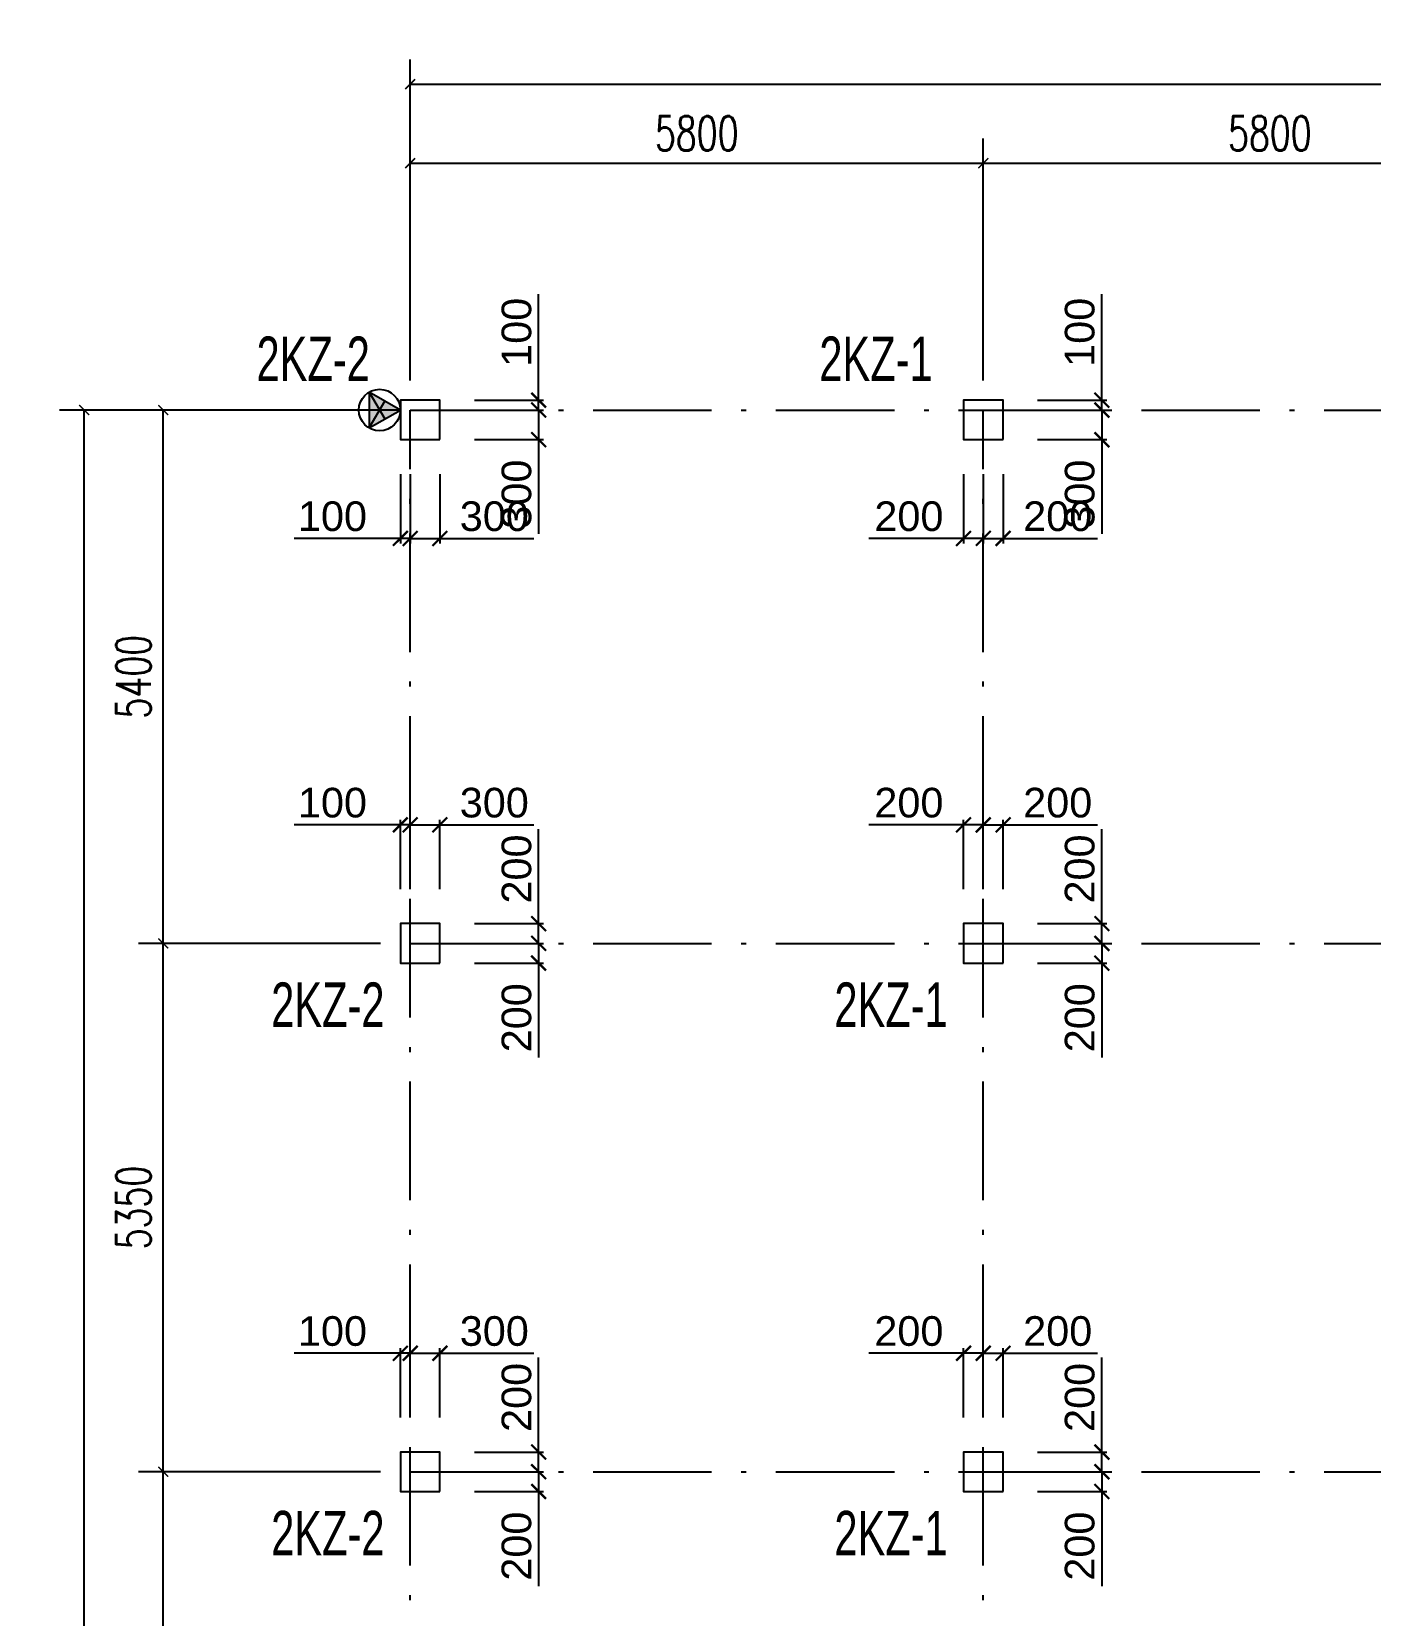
# Model space of a CAD drawing. Header units: millimetres. Extents: x -3831 to 465700, y 39900 to 106100.
# Drawn here: x -3831 to 9717, y 89096 to 105131 of the extents above; entities that cross this region are included whole.
import ezdxf

# ---------------------------------------------------------------- set-up
doc = ezdxf.new("R2010")
doc.units = ezdxf.units.MM
doc.linetypes.add('线型2', pattern=[1850, 1200, -300, 50, -300])
for name, color, linetype in [('AXIS', 3, 'Continuous'), ('column_dim', 90, 'Continuous'), ('DOTE', 10, '线型2'), ('沉降观测点', 1, 'Continuous')]:
    doc.layers.add(name, color=color, linetype=linetype)
doc.layers.add('S_Cl', color=2, linetype='Continuous', lineweight=25)
doc.layers.add('S_ColumFocus', color=2, linetype='Continuous', lineweight=9)
doc.styles.add('_TCH_DIM_T3', font='SIMPLEX', dxfattribs={"width": 0.705882, "bigfont": 'GBCBIG'})
doc.styles.get("Standard").update_dxf_attribs({"font": 'arial.ttf'})
doc.styles.add('xxxx', font='RIF.ttf')
doc.dimstyles.new('_TCH_ARCH&&100', dxfattribs={"dimtxt": 297.5, "dimasz": 100, "dimexe": 250, "dimexo": 300, "dimgap": 126.25, "dimtad": 1, "dimdec": 0, "dimzin": 0, "dimdsep": 46, "dimtxsty": '_TCH_DIM_T3', "dimblk": 'ARCHTICK', "dimcen": 0.09, "dimclrt": 7, "dimazin": 2, "dimtfac": 1, "dimtdec": 0, "dimtix": 1, "dimtmove": 2, "dimatfit": 3, "dimfxl": 100, "dimtolj": 1, "dimtzin": 0, "dimarcsym": 0})
doc.dimstyles.new('ISO-25', dxfattribs={"dimtxt": 2.5, "dimasz": 2.5, "dimexe": 1.25, "dimexo": 0.625, "dimtad": 1, "dimtxsty": 'Standard', "dimcen": 2.5, "dimadec": 0, "dimazin": 0, "dimtfac": 1, "dimtmove": 0, "dimatfit": 3, "dimfxl": 1, "dimarcsym": 0})

# ---------------------------------------------------------------- blocks, each defined once
blk = doc.blocks.new('_ArchTick')
at = {"color": 0, "linetype": 'ByBlock', "const_width": 0.15}
blk.add_lwpolyline([(-0.5, -0.5), (0.5, 0.5)], dxfattribs=at)
blk = doc.blocks.new('*D1602')
at = {"layer": 'column_dim', "color": 0, "lineweight": -2, "transparency": 16777216}
for p, q in [((6350, 101300), (7050, 101300)), ((7000, 101300), (7000, 101000)), ((6350, 101000), (7050, 101000)), ((7000, 101000), (7000, 100048))]:
    blk.add_line(p, q, dxfattribs=at)
at = {"layer": 'Defpoints', "color": 0, "transparency": 16777216}
for p in [(6000, 101300), (7000, 101300), (6000, 101000)]:
    blk.add_point(p, dxfattribs=at)
at = {"layer": 'column_dim', "color": 0, "lineweight": -2, "transparency": 16777216, "xscale": 150, "yscale": 150, "zscale": 150}
for p, rotation in [((7000, 101300), 90), ((7000, 101000), 270)]:
    blk.add_blockref('_ArchTick', p, dxfattribs=dict(at, rotation=rotation))
at = {"layer": 'column_dim', "color": 7, "transparency": 16777216, "insert": (6777, 100449), "char_height": 300, "attachment_point": 5, "rotation": 90}
blk.add_mtext('300', dxfattribs=at)
blk = doc.blocks.new('*D1603')
at = {"layer": 'column_dim', "color": 0, "lineweight": -2, "transparency": 16777216}
for p, q in [((7000, 101400), (7000, 102474)), ((6350, 101400), (7050, 101400)), ((7000, 101300), (7000, 101400)), ((6350, 101300), (7050, 101300)), ((7000, 101300), (7000, 101150))]:
    blk.add_line(p, q, dxfattribs=at)
at = {"layer": 'Defpoints', "color": 0, "transparency": 16777216}
for p in [(6000, 101400), (6000, 101300), (7000, 101300)]:
    blk.add_point(p, dxfattribs=at)
at = {"layer": 'column_dim', "color": 0, "lineweight": -2, "transparency": 16777216, "xscale": 150, "yscale": 150, "zscale": 150}
for p, rotation in [((7000, 101400), 270), ((7000, 101300), 90)]:
    blk.add_blockref('_ArchTick', p, dxfattribs=dict(at, rotation=rotation))
at = {"layer": 'column_dim', "color": 7, "transparency": 16777216, "insert": (6777, 102087), "char_height": 300, "attachment_point": 5, "rotation": 90}
blk.add_mtext('100', dxfattribs=at)
blk = doc.blocks.new('*D1604')
at = {"layer": 'column_dim', "color": 0, "lineweight": -2, "transparency": 16777216}
for p, q in [((5600, 100650), (5600, 99950)), ((5800, 100650), (5800, 99950)), ((5600, 100000), (4643, 100000)), ((5800, 100000), (5600, 100000))]:
    blk.add_line(p, q, dxfattribs=at)
at = {"layer": 'Defpoints', "color": 0, "transparency": 16777216}
for p in [(5600, 101000), (5800, 101000), (5800, 100000)]:
    blk.add_point(p, dxfattribs=at)
at = {"layer": 'column_dim', "color": 0, "lineweight": -2, "transparency": 16777216, "xscale": 150, "yscale": 150, "zscale": 150, "rotation": 180}
blk.add_blockref('_ArchTick', (5600, 100000), dxfattribs=at)
at = {"layer": 'column_dim', "color": 0, "lineweight": -2, "transparency": 16777216, "xscale": 150, "yscale": 150, "zscale": 150}
blk.add_blockref('_ArchTick', (5800, 100000), dxfattribs=at)
at = {"layer": 'column_dim', "color": 7, "transparency": 16777216, "insert": (5047, 100223), "char_height": 300, "attachment_point": 5}
blk.add_mtext('200', dxfattribs=at)
blk = doc.blocks.new('*D1605')
at = {"layer": 'column_dim', "color": 0, "lineweight": -2, "transparency": 16777216}
for p, q in [((5800, 100650), (5800, 99950)), ((6000, 100650), (6000, 99950)), ((5800, 100000), (6000, 100000)), ((6000, 100000), (6957, 100000))]:
    blk.add_line(p, q, dxfattribs=at)
at = {"layer": 'Defpoints', "color": 0, "transparency": 16777216}
for p in [(5800, 101000), (6000, 101000), (5800, 100000)]:
    blk.add_point(p, dxfattribs=at)
at = {"layer": 'column_dim', "color": 0, "lineweight": -2, "transparency": 16777216, "xscale": 150, "yscale": 150, "zscale": 150, "rotation": 180}
blk.add_blockref('_ArchTick', (5800, 100000), dxfattribs=at)
at = {"layer": 'column_dim', "color": 0, "lineweight": -2, "transparency": 16777216, "xscale": 150, "yscale": 150, "zscale": 150}
blk.add_blockref('_ArchTick', (6000, 100000), dxfattribs=at)
at = {"layer": 'column_dim', "color": 7, "transparency": 16777216, "insert": (6553, 100223), "char_height": 300, "attachment_point": 5}
blk.add_mtext('200', dxfattribs=at)
blk = doc.blocks.new('*D1606')
at = {"layer": 'column_dim', "color": 0, "lineweight": -2, "transparency": 16777216}
for p, q in [((6350, 95900), (7050, 95900)), ((7000, 95900), (7000, 95700)), ((6350, 95700), (7050, 95700)), ((7000, 95700), (7000, 94743))]:
    blk.add_line(p, q, dxfattribs=at)
at = {"layer": 'Defpoints', "color": 0, "transparency": 16777216}
for p in [(6000, 95900), (7000, 95900), (6000, 95700)]:
    blk.add_point(p, dxfattribs=at)
at = {"layer": 'column_dim', "color": 0, "lineweight": -2, "transparency": 16777216, "xscale": 150, "yscale": 150, "zscale": 150}
for p, rotation in [((7000, 95900), 90), ((7000, 95700), 270)]:
    blk.add_blockref('_ArchTick', p, dxfattribs=dict(at, rotation=rotation))
at = {"layer": 'column_dim', "color": 7, "transparency": 16777216, "insert": (6777, 95147), "char_height": 300, "attachment_point": 5, "rotation": 90}
blk.add_mtext('200', dxfattribs=at)
blk = doc.blocks.new('*D1607')
at = {"layer": 'column_dim', "color": 0, "lineweight": -2, "transparency": 16777216}
for p, q in [((7000, 96100), (7000, 97057)), ((6350, 96100), (7050, 96100)), ((7000, 95900), (7000, 96100)), ((6350, 95900), (7050, 95900))]:
    blk.add_line(p, q, dxfattribs=at)
at = {"layer": 'Defpoints', "color": 0, "transparency": 16777216}
for p in [(6000, 96100), (6000, 95900), (7000, 95900)]:
    blk.add_point(p, dxfattribs=at)
at = {"layer": 'column_dim', "color": 0, "lineweight": -2, "transparency": 16777216, "xscale": 150, "yscale": 150, "zscale": 150}
for p, rotation in [((7000, 96100), 90), ((7000, 95900), 270)]:
    blk.add_blockref('_ArchTick', p, dxfattribs=dict(at, rotation=rotation))
at = {"layer": 'column_dim', "color": 7, "transparency": 16777216, "insert": (6777, 96653), "char_height": 300, "attachment_point": 5, "rotation": 90}
blk.add_mtext('200', dxfattribs=at)
blk = doc.blocks.new('*D1608')
at = {"layer": 'column_dim', "color": 0, "lineweight": -2, "transparency": 16777216}
for p, q in [((5800, 96450), (5800, 97150)), ((5800, 97100), (6000, 97100)), ((6000, 96450), (6000, 97150)), ((6000, 97100), (6957, 97100))]:
    blk.add_line(p, q, dxfattribs=at)
at = {"layer": 'Defpoints', "color": 0, "transparency": 16777216}
for p in [(5800, 97100), (5800, 96100), (6000, 96100)]:
    blk.add_point(p, dxfattribs=at)
at = {"layer": 'column_dim', "color": 0, "lineweight": -2, "transparency": 16777216, "xscale": 150, "yscale": 150, "zscale": 150, "rotation": 180}
blk.add_blockref('_ArchTick', (5800, 97100), dxfattribs=at)
at = {"layer": 'column_dim', "color": 0, "lineweight": -2, "transparency": 16777216, "xscale": 150, "yscale": 150, "zscale": 150}
blk.add_blockref('_ArchTick', (6000, 97100), dxfattribs=at)
at = {"layer": 'column_dim', "color": 7, "transparency": 16777216, "insert": (6553, 97323), "char_height": 300, "attachment_point": 5}
blk.add_mtext('200', dxfattribs=at)
blk = doc.blocks.new('*D1609')
at = {"layer": 'column_dim', "color": 0, "lineweight": -2, "transparency": 16777216}
for p, q in [((5600, 97100), (4643, 97100)), ((5600, 96450), (5600, 97150)), ((5800, 97100), (5600, 97100)), ((5800, 96450), (5800, 97150))]:
    blk.add_line(p, q, dxfattribs=at)
at = {"layer": 'Defpoints', "color": 0, "transparency": 16777216}
for p in [(5800, 97100), (5600, 96100), (5800, 96100)]:
    blk.add_point(p, dxfattribs=at)
at = {"layer": 'column_dim', "color": 0, "lineweight": -2, "transparency": 16777216, "xscale": 150, "yscale": 150, "zscale": 150, "rotation": 180}
blk.add_blockref('_ArchTick', (5600, 97100), dxfattribs=at)
at = {"layer": 'column_dim', "color": 0, "lineweight": -2, "transparency": 16777216, "xscale": 150, "yscale": 150, "zscale": 150}
blk.add_blockref('_ArchTick', (5800, 97100), dxfattribs=at)
at = {"layer": 'column_dim', "color": 7, "transparency": 16777216, "insert": (5047, 97323), "char_height": 300, "attachment_point": 5}
blk.add_mtext('200', dxfattribs=at)
blk = doc.blocks.new('*D1610')
at = {"layer": 'column_dim', "color": 0, "lineweight": -2, "transparency": 16777216}
for p, q in [((6350, 90550), (7050, 90550)), ((7000, 90550), (7000, 90350)), ((6350, 90350), (7050, 90350)), ((7000, 90350), (7000, 89393))]:
    blk.add_line(p, q, dxfattribs=at)
at = {"layer": 'Defpoints', "color": 0, "transparency": 16777216}
for p in [(6000, 90550), (7000, 90550), (6000, 90350)]:
    blk.add_point(p, dxfattribs=at)
at = {"layer": 'column_dim', "color": 0, "lineweight": -2, "transparency": 16777216, "xscale": 150, "yscale": 150, "zscale": 150}
for p, rotation in [((7000, 90550), 90), ((7000, 90350), 270)]:
    blk.add_blockref('_ArchTick', p, dxfattribs=dict(at, rotation=rotation))
at = {"layer": 'column_dim', "color": 7, "transparency": 16777216, "insert": (6777, 89797), "char_height": 300, "attachment_point": 5, "rotation": 90}
blk.add_mtext('200', dxfattribs=at)
blk = doc.blocks.new('*D1611')
at = {"layer": 'column_dim', "color": 0, "lineweight": -2, "transparency": 16777216}
for p, q in [((7000, 90750), (7000, 91707)), ((6350, 90750), (7050, 90750)), ((7000, 90550), (7000, 90750)), ((6350, 90550), (7050, 90550))]:
    blk.add_line(p, q, dxfattribs=at)
at = {"layer": 'Defpoints', "color": 0, "transparency": 16777216}
for p in [(6000, 90750), (6000, 90550), (7000, 90550)]:
    blk.add_point(p, dxfattribs=at)
at = {"layer": 'column_dim', "color": 0, "lineweight": -2, "transparency": 16777216, "xscale": 150, "yscale": 150, "zscale": 150}
for p, rotation in [((7000, 90750), 90), ((7000, 90550), 270)]:
    blk.add_blockref('_ArchTick', p, dxfattribs=dict(at, rotation=rotation))
at = {"layer": 'column_dim', "color": 7, "transparency": 16777216, "insert": (6777, 91303), "char_height": 300, "attachment_point": 5, "rotation": 90}
blk.add_mtext('200', dxfattribs=at)
blk = doc.blocks.new('*D1612')
at = {"layer": 'column_dim', "color": 0, "lineweight": -2, "transparency": 16777216}
for p, q in [((5800, 91100), (5800, 91800)), ((5800, 91750), (6000, 91750)), ((6000, 91100), (6000, 91800)), ((6000, 91750), (6957, 91750))]:
    blk.add_line(p, q, dxfattribs=at)
at = {"layer": 'Defpoints', "color": 0, "transparency": 16777216}
for p in [(5800, 91750), (5800, 90750), (6000, 90750)]:
    blk.add_point(p, dxfattribs=at)
at = {"layer": 'column_dim', "color": 0, "lineweight": -2, "transparency": 16777216, "xscale": 150, "yscale": 150, "zscale": 150, "rotation": 180}
blk.add_blockref('_ArchTick', (5800, 91750), dxfattribs=at)
at = {"layer": 'column_dim', "color": 0, "lineweight": -2, "transparency": 16777216, "xscale": 150, "yscale": 150, "zscale": 150}
blk.add_blockref('_ArchTick', (6000, 91750), dxfattribs=at)
at = {"layer": 'column_dim', "color": 7, "transparency": 16777216, "insert": (6553, 91973), "char_height": 300, "attachment_point": 5}
blk.add_mtext('200', dxfattribs=at)
blk = doc.blocks.new('*D1613')
at = {"layer": 'column_dim', "color": 0, "lineweight": -2, "transparency": 16777216}
for p, q in [((5600, 91750), (4643, 91750)), ((5600, 91100), (5600, 91800)), ((5800, 91750), (5600, 91750)), ((5800, 91100), (5800, 91800))]:
    blk.add_line(p, q, dxfattribs=at)
at = {"layer": 'Defpoints', "color": 0, "transparency": 16777216}
for p in [(5800, 91750), (5600, 90750), (5800, 90750)]:
    blk.add_point(p, dxfattribs=at)
at = {"layer": 'column_dim', "color": 0, "lineweight": -2, "transparency": 16777216, "xscale": 150, "yscale": 150, "zscale": 150, "rotation": 180}
blk.add_blockref('_ArchTick', (5600, 91750), dxfattribs=at)
at = {"layer": 'column_dim', "color": 0, "lineweight": -2, "transparency": 16777216, "xscale": 150, "yscale": 150, "zscale": 150}
blk.add_blockref('_ArchTick', (5800, 91750), dxfattribs=at)
at = {"layer": 'column_dim', "color": 7, "transparency": 16777216, "insert": (5047, 91973), "char_height": 300, "attachment_point": 5}
blk.add_mtext('200', dxfattribs=at)
blk = doc.blocks.new('*D1634')
at = {"layer": 'column_dim', "color": 0, "lineweight": -2, "transparency": 16777216}
for p, q in [((650, 101300), (1350, 101300)), ((1300, 101300), (1300, 101000)), ((650, 101000), (1350, 101000)), ((1300, 101000), (1300, 100048))]:
    blk.add_line(p, q, dxfattribs=at)
at = {"layer": 'Defpoints', "color": 0, "transparency": 16777216}
for p in [(300, 101300), (1300, 101300), (300, 101000)]:
    blk.add_point(p, dxfattribs=at)
at = {"layer": 'column_dim', "color": 0, "lineweight": -2, "transparency": 16777216, "xscale": 150, "yscale": 150, "zscale": 150}
for p, rotation in [((1300, 101300), 90), ((1300, 101000), 270)]:
    blk.add_blockref('_ArchTick', p, dxfattribs=dict(at, rotation=rotation))
at = {"layer": 'column_dim', "color": 7, "transparency": 16777216, "insert": (1077, 100449), "char_height": 300, "attachment_point": 5, "rotation": 90}
blk.add_mtext('300', dxfattribs=at)
blk = doc.blocks.new('*D1635')
at = {"layer": 'column_dim', "color": 0, "lineweight": -2, "transparency": 16777216}
for p, q in [((1300, 101400), (1300, 102474)), ((650, 101400), (1350, 101400)), ((1300, 101300), (1300, 101400)), ((650, 101300), (1350, 101300)), ((1300, 101300), (1300, 101150))]:
    blk.add_line(p, q, dxfattribs=at)
at = {"layer": 'Defpoints', "color": 0, "transparency": 16777216}
for p in [(300, 101400), (300, 101300), (1300, 101300)]:
    blk.add_point(p, dxfattribs=at)
at = {"layer": 'column_dim', "color": 0, "lineweight": -2, "transparency": 16777216, "xscale": 150, "yscale": 150, "zscale": 150}
for p, rotation in [((1300, 101400), 270), ((1300, 101300), 90)]:
    blk.add_blockref('_ArchTick', p, dxfattribs=dict(at, rotation=rotation))
at = {"layer": 'column_dim', "color": 7, "transparency": 16777216, "insert": (1077, 102087), "char_height": 300, "attachment_point": 5, "rotation": 90}
blk.add_mtext('100', dxfattribs=at)
blk = doc.blocks.new('*D1636')
at = {"layer": 'column_dim', "color": 0, "lineweight": -2, "transparency": 16777216}
for p, q in [((-100, 100650), (-100, 99950)), ((0, 100650), (0, 99950)), ((-100, 100000), (-1174, 100000)), ((0, 100000), (-100, 100000)), ((0, 100000), (150, 100000))]:
    blk.add_line(p, q, dxfattribs=at)
at = {"layer": 'Defpoints', "color": 0, "transparency": 16777216}
for p in [(-100, 101000), (0, 101000), (0, 100000)]:
    blk.add_point(p, dxfattribs=at)
at = {"layer": 'column_dim', "color": 0, "lineweight": -2, "transparency": 16777216, "xscale": 150, "yscale": 150, "zscale": 150}
blk.add_blockref('_ArchTick', (-100, 100000), dxfattribs=at)
at = {"layer": 'column_dim', "color": 0, "lineweight": -2, "transparency": 16777216, "xscale": 150, "yscale": 150, "zscale": 150, "rotation": 180}
blk.add_blockref('_ArchTick', (0, 100000), dxfattribs=at)
at = {"layer": 'column_dim', "color": 7, "transparency": 16777216, "insert": (-787, 100223), "char_height": 300, "attachment_point": 5}
blk.add_mtext('100', dxfattribs=at)
blk = doc.blocks.new('*D1637')
at = {"layer": 'column_dim', "color": 0, "lineweight": -2, "transparency": 16777216}
for p, q in [((0, 100650), (0, 99950)), ((300, 100650), (300, 99950)), ((0, 100000), (300, 100000)), ((300, 100000), (1252, 100000))]:
    blk.add_line(p, q, dxfattribs=at)
at = {"layer": 'Defpoints', "color": 0, "transparency": 16777216}
for p in [(0, 101000), (300, 101000), (0, 100000)]:
    blk.add_point(p, dxfattribs=at)
at = {"layer": 'column_dim', "color": 0, "lineweight": -2, "transparency": 16777216, "xscale": 150, "yscale": 150, "zscale": 150, "rotation": 180}
blk.add_blockref('_ArchTick', (0, 100000), dxfattribs=at)
at = {"layer": 'column_dim', "color": 0, "lineweight": -2, "transparency": 16777216, "xscale": 150, "yscale": 150, "zscale": 150}
blk.add_blockref('_ArchTick', (300, 100000), dxfattribs=at)
at = {"layer": 'column_dim', "color": 7, "transparency": 16777216, "insert": (851, 100223), "char_height": 300, "attachment_point": 5}
blk.add_mtext('300', dxfattribs=at)
blk = doc.blocks.new('*D1638')
at = {"layer": 'column_dim', "color": 0, "lineweight": -2, "transparency": 16777216}
for p, q in [((650, 95900), (1350, 95900)), ((1300, 95900), (1300, 95700)), ((650, 95700), (1350, 95700)), ((1300, 95700), (1300, 94743))]:
    blk.add_line(p, q, dxfattribs=at)
at = {"layer": 'Defpoints', "color": 0, "transparency": 16777216}
for p in [(300, 95900), (1300, 95900), (300, 95700)]:
    blk.add_point(p, dxfattribs=at)
at = {"layer": 'column_dim', "color": 0, "lineweight": -2, "transparency": 16777216, "xscale": 150, "yscale": 150, "zscale": 150}
for p, rotation in [((1300, 95900), 90), ((1300, 95700), 270)]:
    blk.add_blockref('_ArchTick', p, dxfattribs=dict(at, rotation=rotation))
at = {"layer": 'column_dim', "color": 7, "transparency": 16777216, "insert": (1077, 95147), "char_height": 300, "attachment_point": 5, "rotation": 90}
blk.add_mtext('200', dxfattribs=at)
blk = doc.blocks.new('*D1639')
at = {"layer": 'column_dim', "color": 0, "lineweight": -2, "transparency": 16777216}
for p, q in [((1300, 96100), (1300, 97057)), ((650, 96100), (1350, 96100)), ((1300, 95900), (1300, 96100)), ((650, 95900), (1350, 95900))]:
    blk.add_line(p, q, dxfattribs=at)
at = {"layer": 'Defpoints', "color": 0, "transparency": 16777216}
for p in [(300, 96100), (300, 95900), (1300, 95900)]:
    blk.add_point(p, dxfattribs=at)
at = {"layer": 'column_dim', "color": 0, "lineweight": -2, "transparency": 16777216, "xscale": 150, "yscale": 150, "zscale": 150}
for p, rotation in [((1300, 96100), 90), ((1300, 95900), 270)]:
    blk.add_blockref('_ArchTick', p, dxfattribs=dict(at, rotation=rotation))
at = {"layer": 'column_dim', "color": 7, "transparency": 16777216, "insert": (1077, 96653), "char_height": 300, "attachment_point": 5, "rotation": 90}
blk.add_mtext('200', dxfattribs=at)
blk = doc.blocks.new('*D1640')
at = {"layer": 'column_dim', "color": 0, "lineweight": -2, "transparency": 16777216}
for p, q in [((0, 96450), (0, 97150)), ((0, 97100), (300, 97100)), ((300, 96450), (300, 97150)), ((300, 97100), (1252, 97100))]:
    blk.add_line(p, q, dxfattribs=at)
at = {"layer": 'Defpoints', "color": 0, "transparency": 16777216}
for p in [(0, 97100), (0, 96100), (300, 96100)]:
    blk.add_point(p, dxfattribs=at)
at = {"layer": 'column_dim', "color": 0, "lineweight": -2, "transparency": 16777216, "xscale": 150, "yscale": 150, "zscale": 150, "rotation": 180}
blk.add_blockref('_ArchTick', (0, 97100), dxfattribs=at)
at = {"layer": 'column_dim', "color": 0, "lineweight": -2, "transparency": 16777216, "xscale": 150, "yscale": 150, "zscale": 150}
blk.add_blockref('_ArchTick', (300, 97100), dxfattribs=at)
at = {"layer": 'column_dim', "color": 7, "transparency": 16777216, "insert": (851, 97323), "char_height": 300, "attachment_point": 5}
blk.add_mtext('300', dxfattribs=at)
blk = doc.blocks.new('*D1641')
at = {"layer": 'column_dim', "color": 0, "lineweight": -2, "transparency": 16777216}
for p, q in [((-100, 97100), (-1174, 97100)), ((-100, 96450), (-100, 97150)), ((0, 97100), (-100, 97100)), ((0, 96450), (0, 97150)), ((0, 97100), (150, 97100))]:
    blk.add_line(p, q, dxfattribs=at)
at = {"layer": 'Defpoints', "color": 0, "transparency": 16777216}
for p in [(0, 97100), (-100, 96100), (0, 96100)]:
    blk.add_point(p, dxfattribs=at)
at = {"layer": 'column_dim', "color": 0, "lineweight": -2, "transparency": 16777216, "xscale": 150, "yscale": 150, "zscale": 150}
blk.add_blockref('_ArchTick', (-100, 97100), dxfattribs=at)
at = {"layer": 'column_dim', "color": 0, "lineweight": -2, "transparency": 16777216, "xscale": 150, "yscale": 150, "zscale": 150, "rotation": 180}
blk.add_blockref('_ArchTick', (0, 97100), dxfattribs=at)
at = {"layer": 'column_dim', "color": 7, "transparency": 16777216, "insert": (-787, 97323), "char_height": 300, "attachment_point": 5}
blk.add_mtext('100', dxfattribs=at)
blk = doc.blocks.new('*D1642')
at = {"layer": 'column_dim', "color": 0, "lineweight": -2, "transparency": 16777216}
for p, q in [((650, 90550), (1350, 90550)), ((1300, 90550), (1300, 90350)), ((650, 90350), (1350, 90350)), ((1300, 90350), (1300, 89393))]:
    blk.add_line(p, q, dxfattribs=at)
at = {"layer": 'Defpoints', "color": 0, "transparency": 16777216}
for p in [(300, 90550), (1300, 90550), (300, 90350)]:
    blk.add_point(p, dxfattribs=at)
at = {"layer": 'column_dim', "color": 0, "lineweight": -2, "transparency": 16777216, "xscale": 150, "yscale": 150, "zscale": 150}
for p, rotation in [((1300, 90550), 90), ((1300, 90350), 270)]:
    blk.add_blockref('_ArchTick', p, dxfattribs=dict(at, rotation=rotation))
at = {"layer": 'column_dim', "color": 7, "transparency": 16777216, "insert": (1077, 89797), "char_height": 300, "attachment_point": 5, "rotation": 90}
blk.add_mtext('200', dxfattribs=at)
blk = doc.blocks.new('*D1643')
at = {"layer": 'column_dim', "color": 0, "lineweight": -2, "transparency": 16777216}
for p, q in [((1300, 90750), (1300, 91707)), ((650, 90750), (1350, 90750)), ((1300, 90550), (1300, 90750)), ((650, 90550), (1350, 90550))]:
    blk.add_line(p, q, dxfattribs=at)
at = {"layer": 'Defpoints', "color": 0, "transparency": 16777216}
for p in [(300, 90750), (300, 90550), (1300, 90550)]:
    blk.add_point(p, dxfattribs=at)
at = {"layer": 'column_dim', "color": 0, "lineweight": -2, "transparency": 16777216, "xscale": 150, "yscale": 150, "zscale": 150}
for p, rotation in [((1300, 90750), 90), ((1300, 90550), 270)]:
    blk.add_blockref('_ArchTick', p, dxfattribs=dict(at, rotation=rotation))
at = {"layer": 'column_dim', "color": 7, "transparency": 16777216, "insert": (1077, 91303), "char_height": 300, "attachment_point": 5, "rotation": 90}
blk.add_mtext('200', dxfattribs=at)
blk = doc.blocks.new('*D1644')
at = {"layer": 'column_dim', "color": 0, "lineweight": -2, "transparency": 16777216}
for p, q in [((0, 91100), (0, 91800)), ((0, 91750), (300, 91750)), ((300, 91100), (300, 91800)), ((300, 91750), (1252, 91750))]:
    blk.add_line(p, q, dxfattribs=at)
at = {"layer": 'Defpoints', "color": 0, "transparency": 16777216}
for p in [(0, 91750), (0, 90750), (300, 90750)]:
    blk.add_point(p, dxfattribs=at)
at = {"layer": 'column_dim', "color": 0, "lineweight": -2, "transparency": 16777216, "xscale": 150, "yscale": 150, "zscale": 150, "rotation": 180}
blk.add_blockref('_ArchTick', (0, 91750), dxfattribs=at)
at = {"layer": 'column_dim', "color": 0, "lineweight": -2, "transparency": 16777216, "xscale": 150, "yscale": 150, "zscale": 150}
blk.add_blockref('_ArchTick', (300, 91750), dxfattribs=at)
at = {"layer": 'column_dim', "color": 7, "transparency": 16777216, "insert": (851, 91973), "char_height": 300, "attachment_point": 5}
blk.add_mtext('300', dxfattribs=at)
blk = doc.blocks.new('*D1645')
at = {"layer": 'column_dim', "color": 0, "lineweight": -2, "transparency": 16777216}
for p, q in [((-100, 91750), (-1174, 91750)), ((-100, 91100), (-100, 91800)), ((0, 91750), (-100, 91750)), ((0, 91100), (0, 91800)), ((0, 91750), (150, 91750))]:
    blk.add_line(p, q, dxfattribs=at)
at = {"layer": 'Defpoints', "color": 0, "transparency": 16777216}
for p in [(0, 91750), (-100, 90750), (0, 90750)]:
    blk.add_point(p, dxfattribs=at)
at = {"layer": 'column_dim', "color": 0, "lineweight": -2, "transparency": 16777216, "xscale": 150, "yscale": 150, "zscale": 150}
blk.add_blockref('_ArchTick', (-100, 91750), dxfattribs=at)
at = {"layer": 'column_dim', "color": 0, "lineweight": -2, "transparency": 16777216, "xscale": 150, "yscale": 150, "zscale": 150, "rotation": 180}
blk.add_blockref('_ArchTick', (0, 91750), dxfattribs=at)
at = {"layer": 'column_dim', "color": 7, "transparency": 16777216, "insert": (-787, 91973), "char_height": 300, "attachment_point": 5}
blk.add_mtext('100', dxfattribs=at)
blk = doc.blocks.new('A$C4E0C7033')
at = {"layer": '沉降观测点'}
blk.add_hatch(color=256, dxfattribs=at).paths.add_polyline_path([(184, 368), (25, 92), (343, 92)])
for p, q in [((184, 368), (184, 92)), ((25, 92), (263, 230)), ((343, 92), (104, 230))]:
    blk.add_line(p, q, dxfattribs=at)
blk.add_lwpolyline([(25, 92), (343, 92), (184, 368)], close=True, dxfattribs=at)
blk.add_circle((184, 184), 184, dxfattribs=at)
blk = doc.blocks.new('*D2326')
at = {"layer": 'AXIS', "color": 0, "lineweight": -2, "transparency": 16777216}
for p, q in [((0, 101600), (0, 104850)), ((72500, 101600), (72500, 104850)), ((0, 104600), (72500, 104600))]:
    blk.add_line(p, q, dxfattribs=at)
at = {"layer": 'Defpoints', "color": 0, "transparency": 16777216}
for p in [(72500, 104600), (0, 101300), (72500, 101300)]:
    blk.add_point(p, dxfattribs=at)
at = {"layer": 'AXIS', "color": 0, "lineweight": -2, "transparency": 16777216, "xscale": 100, "yscale": 100, "zscale": 100, "rotation": 180}
blk.add_blockref('_ArchTick', (0, 104600), dxfattribs=at)
at = {"layer": 'AXIS', "color": 0, "lineweight": -2, "transparency": 16777216, "xscale": 100, "yscale": 100, "zscale": 100}
blk.add_blockref('_ArchTick', (72500, 104600), dxfattribs=at)
at = {"layer": 'AXIS', "color": 7, "transparency": 16777216, "insert": (36250, 104901.25), "char_height": 350, "attachment_point": 5, "style": '_TCH_DIM_T3'}
blk.add_mtext('\\A1;72500', dxfattribs=at)
blk = doc.blocks.new('*D2327')
at = {"layer": 'AXIS', "color": 0, "lineweight": -2, "transparency": 16777216}
for p, q in [((0, 101600), (0, 104050)), ((5800, 101600), (5800, 104050)), ((0, 103800), (5800, 103800))]:
    blk.add_line(p, q, dxfattribs=at)
at = {"layer": 'Defpoints', "color": 0, "transparency": 16777216}
for p in [(5800, 103800), (0, 101300), (5800, 101300)]:
    blk.add_point(p, dxfattribs=at)
at = {"layer": 'AXIS', "color": 0, "lineweight": -2, "transparency": 16777216, "xscale": 100, "yscale": 100, "zscale": 100, "rotation": 180}
blk.add_blockref('_ArchTick', (0, 103800), dxfattribs=at)
at = {"layer": 'AXIS', "color": 0, "lineweight": -2, "transparency": 16777216, "xscale": 100, "yscale": 100, "zscale": 100}
blk.add_blockref('_ArchTick', (5800, 103800), dxfattribs=at)
at = {"layer": 'AXIS', "color": 7, "transparency": 16777216, "insert": (2900, 104101.25), "char_height": 350, "attachment_point": 5, "style": '_TCH_DIM_T3'}
blk.add_mtext('\\A1;5800', dxfattribs=at)
blk = doc.blocks.new('*D2328')
at = {"layer": 'AXIS', "color": 0, "lineweight": -2, "transparency": 16777216}
for p, q in [((5800, 101600), (5800, 104050)), ((11600, 101600), (11600, 104050)), ((5800, 103800), (11600, 103800))]:
    blk.add_line(p, q, dxfattribs=at)
at = {"layer": 'Defpoints', "color": 0, "transparency": 16777216}
for p in [(11600, 103800), (5800, 101300), (11600, 101300)]:
    blk.add_point(p, dxfattribs=at)
at = {"layer": 'AXIS', "color": 0, "lineweight": -2, "transparency": 16777216, "xscale": 100, "yscale": 100, "zscale": 100, "rotation": 180}
blk.add_blockref('_ArchTick', (5800, 103800), dxfattribs=at)
at = {"layer": 'AXIS', "color": 0, "lineweight": -2, "transparency": 16777216, "xscale": 100, "yscale": 100, "zscale": 100}
blk.add_blockref('_ArchTick', (11600, 103800), dxfattribs=at)
at = {"layer": 'AXIS', "color": 7, "transparency": 16777216, "insert": (8700, 104101.25), "char_height": 350, "attachment_point": 5, "style": '_TCH_DIM_T3'}
blk.add_mtext('\\A1;5800', dxfattribs=at)
blk = doc.blocks.new('*D2338')
at = {"layer": 'AXIS', "color": 0, "lineweight": -2, "transparency": 16777216}
for p, q in [((-300, 101300), (-3550, 101300)), ((-3300, 60000), (-3300, 101300)), ((-300, 60000), (-3550, 60000))]:
    blk.add_line(p, q, dxfattribs=at)
at = {"layer": 'Defpoints', "color": 0, "transparency": 16777216}
for p in [(-3300, 101300), (0, 101300), (0, 60000)]:
    blk.add_point(p, dxfattribs=at)
at = {"layer": 'AXIS', "color": 0, "lineweight": -2, "transparency": 16777216, "xscale": 100, "yscale": 100, "zscale": 100}
for p, rotation in [((-3300, 101300), 90), ((-3300, 60000), 270)]:
    blk.add_blockref('_ArchTick', p, dxfattribs=dict(at, rotation=rotation))
at = {"layer": 'AXIS', "color": 7, "transparency": 16777216, "insert": (-3601.25, 80650), "char_height": 350, "attachment_point": 5, "rotation": 90, "style": '_TCH_DIM_T3'}
blk.add_mtext('\\A1;41300', dxfattribs=at)
blk = doc.blocks.new('*D2343')
at = {"layer": 'AXIS', "color": 0, "lineweight": -2, "transparency": 16777216}
for p, q in [((-300, 90550), (-2750, 90550)), ((-2500, 82450), (-2500, 90550)), ((-300, 82450), (-2750, 82450))]:
    blk.add_line(p, q, dxfattribs=at)
at = {"layer": 'Defpoints', "color": 0, "transparency": 16777216}
for p in [(-2500, 90550), (0, 90550), (0, 82450)]:
    blk.add_point(p, dxfattribs=at)
at = {"layer": 'AXIS', "color": 0, "lineweight": -2, "transparency": 16777216, "xscale": 100, "yscale": 100, "zscale": 100}
for p, rotation in [((-2500, 90550), 90), ((-2500, 82450), 270)]:
    blk.add_blockref('_ArchTick', p, dxfattribs=dict(at, rotation=rotation))
at = {"layer": 'AXIS', "color": 7, "transparency": 16777216, "insert": (-2801.25, 86500), "char_height": 350, "attachment_point": 5, "rotation": 90, "style": '_TCH_DIM_T3'}
blk.add_mtext('\\A1;8100', dxfattribs=at)
blk = doc.blocks.new('*D2344')
at = {"layer": 'AXIS', "color": 0, "lineweight": -2, "transparency": 16777216}
for p, q in [((-300, 95900), (-2750, 95900)), ((-2500, 90550), (-2500, 95900)), ((-300, 90550), (-2750, 90550))]:
    blk.add_line(p, q, dxfattribs=at)
at = {"layer": 'Defpoints', "color": 0, "transparency": 16777216}
for p in [(-2500, 95900), (0, 95900), (0, 90550)]:
    blk.add_point(p, dxfattribs=at)
at = {"layer": 'AXIS', "color": 0, "lineweight": -2, "transparency": 16777216, "xscale": 100, "yscale": 100, "zscale": 100}
for p, rotation in [((-2500, 95900), 90), ((-2500, 90550), 270)]:
    blk.add_blockref('_ArchTick', p, dxfattribs=dict(at, rotation=rotation))
at = {"layer": 'AXIS', "color": 7, "transparency": 16777216, "insert": (-2801.25, 93225), "char_height": 350, "attachment_point": 5, "rotation": 90, "style": '_TCH_DIM_T3'}
blk.add_mtext('\\A1;5350', dxfattribs=at)
blk = doc.blocks.new('*D2345')
at = {"layer": 'AXIS', "color": 0, "lineweight": -2, "transparency": 16777216}
for p, q in [((-300, 101300), (-2750, 101300)), ((-2500, 95900), (-2500, 101300)), ((-300, 95900), (-2750, 95900))]:
    blk.add_line(p, q, dxfattribs=at)
at = {"layer": 'Defpoints', "color": 0, "transparency": 16777216}
for p in [(-2500, 101300), (0, 101300), (0, 95900)]:
    blk.add_point(p, dxfattribs=at)
at = {"layer": 'AXIS', "color": 0, "lineweight": -2, "transparency": 16777216, "xscale": 100, "yscale": 100, "zscale": 100}
for p, rotation in [((-2500, 101300), 90), ((-2500, 95900), 270)]:
    blk.add_blockref('_ArchTick', p, dxfattribs=dict(at, rotation=rotation))
at = {"layer": 'AXIS', "color": 7, "transparency": 16777216, "insert": (-2801.25, 98600), "char_height": 350, "attachment_point": 5, "rotation": 90, "style": '_TCH_DIM_T3'}
blk.add_mtext('\\A1;5400', dxfattribs=at)

msp = doc.modelspace()

# ---------------------------------------------------------------- linework, layer by layer
at = {"layer": 'DOTE'}
for p, q in [((0, 60000), (0, 101300)), ((0, 101300), (72500, 101300)), ((5800, 60000), (5800, 101300)), ((0, 95900), (72500, 95900)), ((0, 90550), (28400, 90550))]:
    msp.add_line(p, q, dxfattribs=at)
at = {"layer": 'S_Cl'}
for points in [[(300, 101000), (300, 101400), (-100, 101400), (-100, 101000)], [(6000, 101000), (6000, 101400), (5600, 101400), (5600, 101000)], [(300, 95700), (300, 96100), (-100, 96100), (-100, 95700)], [(6000, 95700), (6000, 96100), (5600, 96100), (5600, 95700)], [(300, 90350), (300, 90750), (-100, 90750), (-100, 90350)], [(6000, 90350), (6000, 90750), (5600, 90750), (5600, 90350)]]:
    msp.add_lwpolyline(points, close=True, dxfattribs=at)

# ---------------------------------------------------------------- block references
at = {"xscale": 1.142492795106955, "yscale": 1.142492795106955, "zscale": 1.142492795106955, "rotation": 269.999999999975}
msp.add_blockref('A$C4E0C7033', (-519.99933, 101509.99753), dxfattribs=at)

# ---------------------------------------------------------------- texts
at = {"layer": 'S_ColumFocus', "char_height": 450, "attachment_point": 5, "style": 'xxxx'}
for s, insert, width in [('{\\W0.7;2KZ-2}', (-981.74882, 101819.00163), 845.875), ('{\\W0.7;2KZ-1}', (4714.06368, 101819.00163), 837.5), ('\\W0.7000;2KZ-2', (-833.48223, 95278.98598), 845.875), ('{\\W0.7;2KZ-1}', (4866.51777, 95278.98598), 845.875), ('\\W0.7000;2KZ-2', (-833.48223, 89928.98598), 845.875), ('{\\W0.7;2KZ-1}', (4866.51777, 89928.98598), 845.875)]:
    msp.add_mtext(s, dxfattribs=dict(at, insert=insert, width=width))

# ---------------------------------------------------------------- dimensions: what is measured, and where the dimension line sits
at = {"layer": 'AXIS'}
for p1, p2, distance, picture, middle in [((0, 101300), (72500, 101300), 3300, '*D2326', (36250, 104901.25)), ((0, 101300), (5800, 101300), 2500, '*D2327', (2900, 104101.25)), ((5800, 101300), (11600, 101300), 2500, '*D2328', (8700, 104101.25)), ((0, 60000), (0, 101300), 3300, '*D2338', (-3601.25, 80650)), ((0, 95900), (0, 101300), 2500, '*D2345', (-2801.25, 98600)), ((0, 90550), (0, 95900), 2500, '*D2344', (-2801.25, 93225)), ((0, 82450), (0, 90550), 2500, '*D2343', (-2801.25, 86500))]:
    dim = msp.add_aligned_dim(p1=p1, p2=p2, distance=distance, dimstyle='_TCH_ARCH&&100', override={"dimtxt": 350}, dxfattribs=at)
    dim.commit()
    dim.dimension.update_dxf_attribs({"geometry": picture, "text_midpoint": middle})
at = {"layer": 'column_dim'}
for p1, p2, distance, override, picture, middle in [((300, 101400), (300, 101300), 1000, {"dimtxt": 300, "dimasz": 150, "dimexe": 50, "dimexo": 350, "dimgap": 70, "dimjust": 1, "dimblk1": 'ArchTick', "dimblk2": 'ArchTick', "dimsah": 1, "dimclrt": 7}, '*D1635', (1076.8281, 102086.78035)), ((6000, 101400), (6000, 101300), 1000, {"dimtxt": 300, "dimasz": 150, "dimexe": 50, "dimexo": 350, "dimgap": 70, "dimjust": 1, "dimblk1": 'ArchTick', "dimblk2": 'ArchTick', "dimsah": 1, "dimclrt": 7}, '*D1603', (6776.8281, 102086.78035)), ((300, 101000), (300, 101300), -1000, {"dimtxt": 300, "dimasz": 150, "dimexe": 50, "dimexo": 350, "dimgap": 70, "dimjust": 1, "dimblk1": 'ArchTick', "dimblk2": 'ArchTick', "dimsah": 1, "dimclrt": 7, "dimtix": 0}, '*D1634', (1076.72578, 100449.20191)), ((6000, 101000), (6000, 101300), -1000, {"dimtxt": 300, "dimasz": 150, "dimexe": 50, "dimexo": 350, "dimgap": 70, "dimjust": 1, "dimblk1": 'ArchTick', "dimblk2": 'ArchTick', "dimsah": 1, "dimclrt": 7}, '*D1602', (6776.72578, 100449.20191)), ((-100, 101000), (0, 101000), -1000, {"dimtxt": 300, "dimasz": 150, "dimexe": 50, "dimexo": 350, "dimgap": 70, "dimjust": 1, "dimblk1": 'ArchTick', "dimblk2": 'ArchTick', "dimsah": 1, "dimclrt": 7}, '*D1636', (-786.78035, 100223.1719)), ((300, 101000), (0, 101000), 1000, {"dimtxt": 300, "dimasz": 150, "dimexe": 50, "dimexo": 350, "dimgap": 70, "dimjust": 1, "dimblk1": 'ArchTick', "dimblk2": 'ArchTick', "dimsah": 1, "dimclrt": 7}, '*D1637', (850.79809, 100223.27422)), ((5600, 101000), (5800, 101000), -1000, {"dimtxt": 300, "dimasz": 150, "dimexe": 50, "dimexo": 350, "dimgap": 70, "dimjust": 1, "dimblk1": 'ArchTick', "dimblk2": 'ArchTick', "dimsah": 1, "dimclrt": 7}, '*D1604', (5046.54161, 100223.1719)), ((6000, 101000), (5800, 101000), 1000, {"dimtxt": 300, "dimasz": 150, "dimexe": 50, "dimexo": 350, "dimgap": 70, "dimjust": 1, "dimblk1": 'ArchTick', "dimblk2": 'ArchTick', "dimsah": 1, "dimclrt": 7}, '*D1605', (6553.45839, 100223.1719)), ((-100, 96100), (0, 96100), 1000, {"dimtxt": 300, "dimasz": 150, "dimexe": 50, "dimexo": 350, "dimgap": 70, "dimjust": 1, "dimblk1": 'ArchTick', "dimblk2": 'ArchTick', "dimsah": 1, "dimclrt": 7}, '*D1641', (-786.78035, 97323.1719)), ((300, 96100), (0, 96100), -1000, {"dimtxt": 300, "dimasz": 150, "dimexe": 50, "dimexo": 350, "dimgap": 70, "dimjust": 1, "dimblk1": 'ArchTick', "dimblk2": 'ArchTick', "dimsah": 1, "dimclrt": 7}, '*D1640', (850.79809, 97323.27422)), ((5600, 96100), (5800, 96100), 1000, {"dimtxt": 300, "dimasz": 150, "dimexe": 50, "dimexo": 350, "dimgap": 70, "dimjust": 1, "dimblk1": 'ArchTick', "dimblk2": 'ArchTick', "dimsah": 1, "dimclrt": 7}, '*D1609', (5046.54161, 97323.1719)), ((6000, 96100), (5800, 96100), -1000, {"dimtxt": 300, "dimasz": 150, "dimexe": 50, "dimexo": 350, "dimgap": 70, "dimjust": 1, "dimblk1": 'ArchTick', "dimblk2": 'ArchTick', "dimsah": 1, "dimclrt": 7}, '*D1608', (6553.45839, 97323.1719)), ((300, 96100), (300, 95900), 1000, {"dimtxt": 300, "dimasz": 150, "dimexe": 50, "dimexo": 350, "dimgap": 70, "dimjust": 1, "dimblk1": 'ArchTick', "dimblk2": 'ArchTick', "dimsah": 1, "dimclrt": 7}, '*D1639', (1076.8281, 96653.45839)), ((6000, 96100), (6000, 95900), 1000, {"dimtxt": 300, "dimasz": 150, "dimexe": 50, "dimexo": 350, "dimgap": 70, "dimjust": 1, "dimblk1": 'ArchTick', "dimblk2": 'ArchTick', "dimsah": 1, "dimclrt": 7}, '*D1607', (6776.8281, 96653.45839)), ((300, 95700), (300, 95900), -1000, {"dimtxt": 300, "dimasz": 150, "dimexe": 50, "dimexo": 350, "dimgap": 70, "dimjust": 1, "dimblk1": 'ArchTick', "dimblk2": 'ArchTick', "dimsah": 1, "dimclrt": 7}, '*D1638', (1076.8281, 95146.54161)), ((6000, 95700), (6000, 95900), -1000, {"dimtxt": 300, "dimasz": 150, "dimexe": 50, "dimexo": 350, "dimgap": 70, "dimjust": 1, "dimblk1": 'ArchTick', "dimblk2": 'ArchTick', "dimsah": 1, "dimclrt": 7}, '*D1606', (6776.8281, 95146.54161)), ((-100, 90750), (0, 90750), 1000, {"dimtxt": 300, "dimasz": 150, "dimexe": 50, "dimexo": 350, "dimgap": 70, "dimjust": 1, "dimblk1": 'ArchTick', "dimblk2": 'ArchTick', "dimsah": 1, "dimclrt": 7}, '*D1645', (-786.78035, 91973.1719)), ((300, 90750), (0, 90750), -1000, {"dimtxt": 300, "dimasz": 150, "dimexe": 50, "dimexo": 350, "dimgap": 70, "dimjust": 1, "dimblk1": 'ArchTick', "dimblk2": 'ArchTick', "dimsah": 1, "dimclrt": 7}, '*D1644', (850.79809, 91973.27422)), ((5600, 90750), (5800, 90750), 1000, {"dimtxt": 300, "dimasz": 150, "dimexe": 50, "dimexo": 350, "dimgap": 70, "dimjust": 1, "dimblk1": 'ArchTick', "dimblk2": 'ArchTick', "dimsah": 1, "dimclrt": 7}, '*D1613', (5046.54161, 91973.1719)), ((6000, 90750), (5800, 90750), -1000, {"dimtxt": 300, "dimasz": 150, "dimexe": 50, "dimexo": 350, "dimgap": 70, "dimjust": 1, "dimblk1": 'ArchTick', "dimblk2": 'ArchTick', "dimsah": 1, "dimclrt": 7}, '*D1612', (6553.45839, 91973.1719)), ((300, 90750), (300, 90550), 1000, {"dimtxt": 300, "dimasz": 150, "dimexe": 50, "dimexo": 350, "dimgap": 70, "dimjust": 1, "dimblk1": 'ArchTick', "dimblk2": 'ArchTick', "dimsah": 1, "dimclrt": 7}, '*D1643', (1076.8281, 91303.45839)), ((6000, 90750), (6000, 90550), 1000, {"dimtxt": 300, "dimasz": 150, "dimexe": 50, "dimexo": 350, "dimgap": 70, "dimjust": 1, "dimblk1": 'ArchTick', "dimblk2": 'ArchTick', "dimsah": 1, "dimclrt": 7}, '*D1611', (6776.8281, 91303.45839)), ((300, 90350), (300, 90550), -1000, {"dimtxt": 300, "dimasz": 150, "dimexe": 50, "dimexo": 350, "dimgap": 70, "dimjust": 1, "dimblk1": 'ArchTick', "dimblk2": 'ArchTick', "dimsah": 1, "dimclrt": 7}, '*D1642', (1076.8281, 89796.54161)), ((6000, 90350), (6000, 90550), -1000, {"dimtxt": 300, "dimasz": 150, "dimexe": 50, "dimexo": 350, "dimgap": 70, "dimjust": 1, "dimblk1": 'ArchTick', "dimblk2": 'ArchTick', "dimsah": 1, "dimclrt": 7}, '*D1610', (6776.8281, 89796.54161))]:
    dim = msp.add_aligned_dim(p1=p1, p2=p2, distance=distance, dimstyle='ISO-25', override=override, dxfattribs=at)
    dim.commit()
    dim.dimension.update_dxf_attribs({"geometry": picture, "text_midpoint": middle})

doc.saveas('drawing.dxf')
